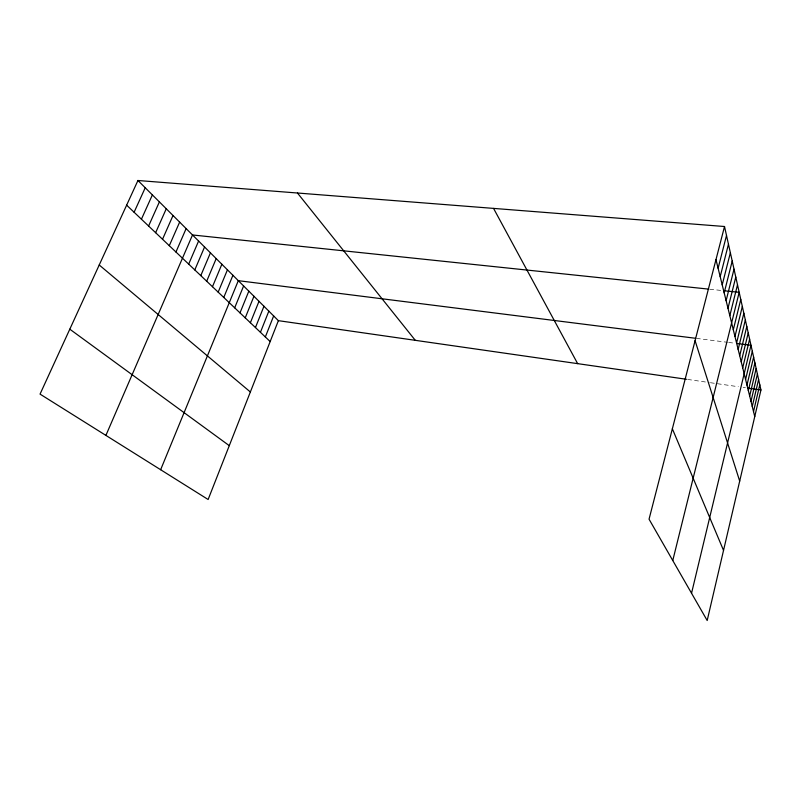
<?xml version="1.0" encoding="UTF-8"?>
<svg xmlns="http://www.w3.org/2000/svg" width="801" height="801" viewBox="0 0 801 801"><rect width="100%" height="100%" fill="white"/><g stroke="black" fill="none" stroke-linecap="round" stroke-linejoin="round"><path stroke-width="0.6" stroke-dasharray="4 3" d="M709.746 289.231L721.451 290.463M696.389 338.382L727.468 342.297M728.64 342.448L734.477 343.178M687.608 379.434L709.255 382.538M710.407 382.708L738.372 386.723M743.098 387.404L745.461 387.744"/><path stroke-width="1.2" d="M724.515 226.513L760.95 389.967L707.183 620.505L649.05 519.188L724.515 226.513L137.942 180.495L40.05 394.112L208.13 499.504L278.378 320.66L137.942 180.495M750.978 401.301L757.396 374.037M752.259 406.487L758.607 379.454M753.521 411.574L759.789 384.76M748.334 390.608L754.912 362.883M749.676 396.014L756.164 368.52M745.581 379.464L752.319 351.259M746.973 385.091L753.631 357.126M742.707 367.839L749.616 339.133M691.543 593.241L750.988 345.261L736.81 343.479M739.713 355.704L746.802 326.488M741.225 361.842L748.224 332.886M738.162 349.436L745.341 319.959M734.968 336.47L742.327 306.453M736.58 343.028L743.849 313.281M672.77 560.52L739.183 292.325L723.784 290.703M733.305 329.762L740.775 299.464M729.821 315.664L737.501 284.786M726.117 300.645L734.016 269.166M727.989 308.245L735.779 277.066M724.184 292.846L732.214 261.056M720.189 276.655L728.459 244.225M722.212 284.856L730.362 252.746M718.107 268.245L726.507 235.484M265.341 336.961L273.652 315.934M260.435 332.295L268.836 311.138M255.449 327.559L263.96 306.262M250.383 322.743L258.993 301.316M245.236 317.857L253.947 296.28M240 312.881L248.821 291.163M234.683 307.824L243.614 285.957M160.641 469.726L238.308 280.67L695.248 338.242M223.769 297.451L232.921 275.294M218.172 292.135L227.444 269.827M212.475 286.718L221.867 264.26M206.688 281.221L216.2 258.603M200.791 275.614L210.433 252.856M194.793 269.917L204.565 246.998M188.686 264.11L198.598 241.031M105.902 435.404L192.51 234.963L708.585 289.111M175.95 252.015L186.132 228.595M169.301 245.697L179.634 222.117M162.533 239.259L173.016 215.509M155.634 232.701L166.268 208.771M148.596 226.022L159.389 201.912M141.427 219.204L152.38 194.913M134.107 212.245L145.231 187.774M278.378 320.66L686.467 379.274M747.824 388.084L760.95 389.967M69.807 329.191L229.286 445.656M99.224 264.991L250.363 391.979M126.638 205.156L270.177 341.556M297.461 193.011L415.288 340.325M493.556 208.4L577.651 363.644M672.359 428.795L723.533 550.407M695.078 340.675L739.693 481.121M715.974 259.614L754.752 416.56"/></g></svg>
